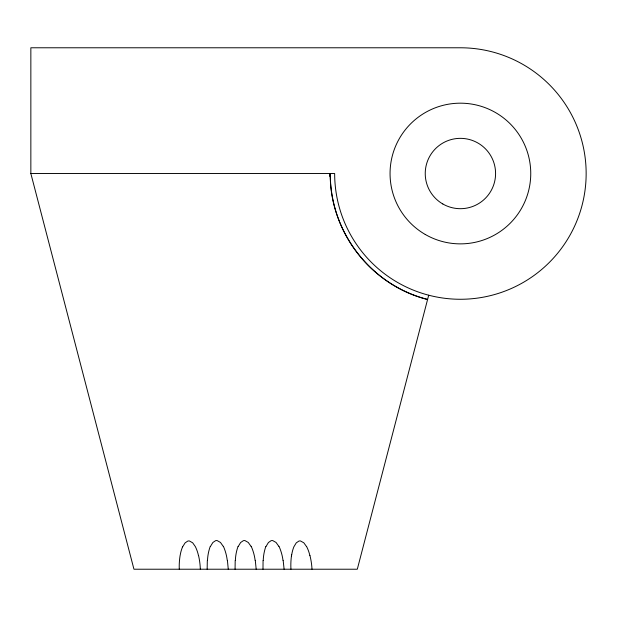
<?xml version="1.0" encoding="UTF-8"?>
<svg xmlns="http://www.w3.org/2000/svg" width="617" height="617" viewBox="0 0 617 617"><rect width="100%" height="100%" fill="white"/><g stroke="black" fill="none" stroke-linecap="round" stroke-linejoin="round"><path stroke-width="0.93" d="M263.066 560.521L262.989 569.221M235.193 560.506L235.069 569.221M207.32 560.498L207.15 569.221M329.825 176.269L330.265 173.524A130.141 130.141 0 0 0 427.589 299.461C371.48 285.864 329.347 231.182 330.265 173.524L330.265 176.393M291.494 555.848L291.64 554.914M428.699 295.204L357.305 569.221L133.951 569.221L30.85 173.524L30.85 47.779L460.405 47.779A125.745 125.745 0 0 1 586.15 173.524A125.745 125.745 0 0 1 460.405 299.268A125.745 125.745 0 0 1 334.661 173.524L30.85 173.524M266.004 546.539L268.41 542.536L271.087 540.7A3.849 3.725 0 0 1 272.722 540.585L276.054 542.459L278.815 546.338M238.201 546.531L240.63 542.528L243.314 540.7A3.849 3.725 0 0 1 244.949 540.585L248.273 542.466L251.019 546.353M210.397 546.515L212.85 542.528L215.534 540.7A3.856 3.733 0 0 1 217.169 540.585L220.493 542.466L223.215 546.361M182.655 546.793L185.115 542.867L187.784 541.078A3.856 3.733 0 0 1 189.404 540.97L192.681 542.813L195.381 546.654A41.493 40.151 0 0 1 198.481 555.639M306.58 546.623L303.819 542.806L300.51 540.97A3.841 3.717 0 0 0 298.898 541.086L296.245 542.883L293.862 546.839A38.616 37.367 0 0 0 291.702 554.922M309.958 555.578L310.197 556.534A77.094 74.603 0 0 1 312.001 569.221M198.566 555.624L198.782 556.58A76.593 74.125 0 0 1 200.324 569.221M283.157 560.329L284.105 569.221M255.284 560.336L256.186 569.221M227.411 560.352L228.267 569.221M290.946 569.221A74.341 71.942 0 0 1 291.463 555.84M306.641 546.593A42.064 40.707 0 0 1 309.881 555.593M263.235 560.521A50.278 48.65 0 0 1 265.819 546.485M278.984 546.269A52.468 50.771 0 0 1 282.995 560.352M235.362 560.514A50.355 48.728 0 0 1 238.015 546.469M251.188 546.276A52.314 50.625 0 0 1 255.122 560.359M207.489 560.506A50.44 48.812 0 0 1 210.22 546.454M223.385 546.292A52.167 50.486 0 0 1 227.249 560.367M179.269 569.221A74.472 72.066 0 0 1 180.064 555.786L180.264 554.853A38.964 37.706 0 0 1 182.601 546.77M442.821 203.98A35.177 35.177 0 0 0 495.582 173.524A35.177 35.177 0 0 0 442.821 143.059A35.177 35.177 0 0 0 442.821 203.98M425.229 234.445A70.346 70.346 0 0 0 530.751 173.524A70.346 70.346 0 0 0 425.229 112.602A70.346 70.346 0 0 0 425.229 234.445"/></g></svg>
